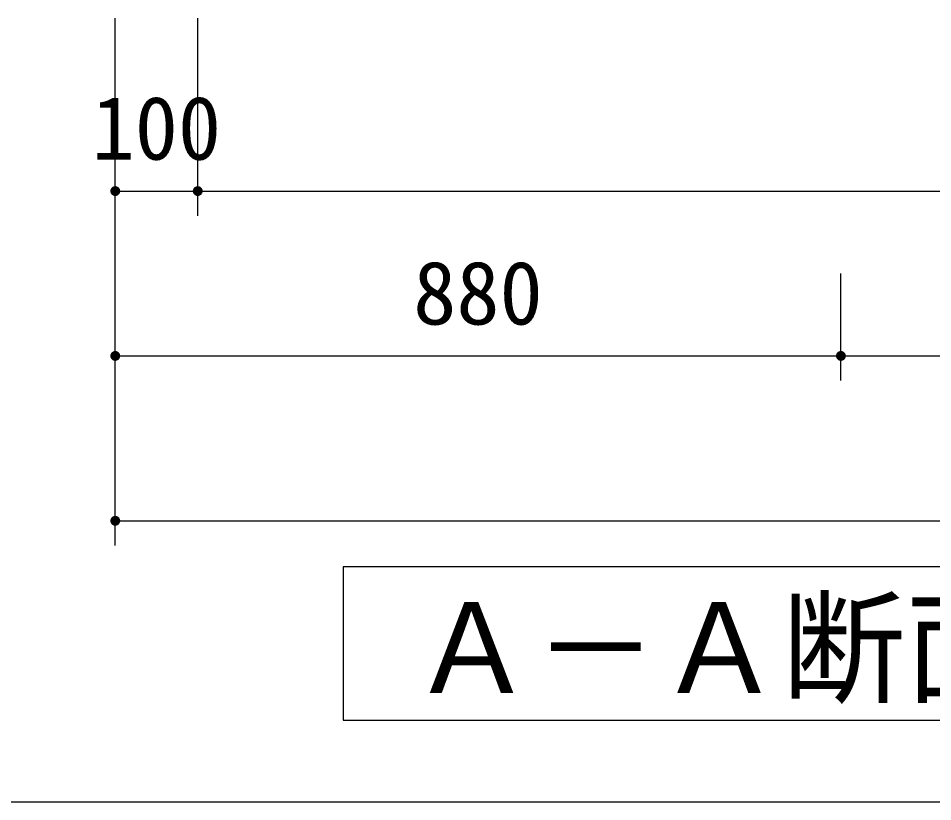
# Model space of a CAD drawing. Units: millimetres, scale not verified. Extents: x -8910 to 8910, y -6308 to 6308.
# Drawn here: x -6081 to -4972, y -5056 to -4106 of the extents above; entities that cross this region are included whole.
import ezdxf
from ezdxf.enums import TextEntityAlignment as Align

# ---------------------------------------------------------------- set-up
doc = ezdxf.new("R2010")
doc.units = ezdxf.units.MM
doc.header["$LTSCALE"] = 30
for name, color, linetype, lineweight in [('0-1_機器', 2, 'Continuous', 25), ('0-9_製作', 5, 'Continuous', 25), ('1-1_Axis_waku', 7, 'Continuous', 25)]:
    doc.layers.add(name, color=color, linetype=linetype, lineweight=lineweight)
doc.styles.add('ＭＳ ゴシック', font='')
doc.styles.get('ＭＳ ゴシック').set_extended_font_data('MS Gothic')

msp = doc.modelspace()

# ---------------------------------------------------------------- linework, layer by layer
at = {"layer": '0-1_機器'}
for p, q in [((-5962.99, -4315.69), (-5862.99, -4315.69)), ((-5862.99, -4315.69), (-3462.99, -4315.69)), ((-5962.99, -4515.69), (-5082.99, -4515.69)), ((-5082.99, -4515.69), (-4353, -4515.69)), ((-5962.99, -4715.69), (-3362.99, -4715.69))]:
    msp.add_line(p, q, dxfattribs=at)
at = {"layer": '0-1_機器', "color": 3}
msp.add_lwpolyline([(-3657.12, -4957.71), (-3657.12, -4771.4), (-5686.44, -4771.4), (-5686.44, -4957.71)], close=True, dxfattribs=at)
at = {"layer": '0-9_製作', "color": 2}
for p, q in [((-5962.99, -4345.69), (-5962.99, -4106.08)), ((-5862.99, -4345.69), (-5862.99, -4106.08)), ((-5962.99, -4545.69), (-5962.99, -4315.69)), ((-5082.99, -4545.69), (-5082.99, -4415.69)), ((-5962.99, -4745.69), (-5962.99, -4515.69))]:
    msp.add_line(p, q, dxfattribs=at)
at = {"layer": '0-9_製作'}
for points in [[(-5968.42, -4313.13), (-5962.99, -4315.69), (-5968.7, -4313.84)], [(-5968.06, -4312.47), (-5962.99, -4315.69), (-5968.42, -4313.13)], [(-5967.62, -4311.86), (-5962.99, -4315.69), (-5968.06, -4312.47)], [(-5967.1, -4311.32), (-5962.99, -4315.69), (-5967.62, -4311.86)], [(-5966.52, -4310.84), (-5962.99, -4315.69), (-5967.1, -4311.32)], [(-5965.88, -4310.43), (-5962.99, -4315.69), (-5966.52, -4310.84)], [(-5965.88, -4310.43), (-5962.99, -4309.69), (-5962.99, -4315.69)], [(-5965.2, -4310.11), (-5962.99, -4309.69), (-5965.88, -4310.43)], [(-5964.49, -4309.88), (-5962.99, -4309.69), (-5965.2, -4310.11)], [(-5963.75, -4309.74), (-5962.99, -4309.69), (-5964.49, -4309.88)], [(-5962.99, -4309.69), (-5956.99, -4315.69), (-5962.99, -4315.69)], [(-5962.62, -4309.7), (-5956.99, -4315.69), (-5962.99, -4309.69)], [(-5961.87, -4309.8), (-5956.99, -4315.69), (-5962.62, -4309.7)], [(-5961.14, -4309.98), (-5956.99, -4315.69), (-5961.87, -4309.8)], [(-5960.44, -4310.26), (-5956.99, -4315.69), (-5961.14, -4309.98)], [(-5960.44, -4310.26), (-5957.04, -4314.94), (-5956.99, -4315.69)], [(-5959.78, -4310.62), (-5957.04, -4314.94), (-5960.44, -4310.26)], [(-5959.78, -4310.62), (-5957.18, -4314.2), (-5957.04, -4314.94)], [(-5959.17, -4311.07), (-5957.18, -4314.2), (-5959.78, -4310.62)], [(-5959.17, -4311.07), (-5957.41, -4313.48), (-5957.18, -4314.2)], [(-5958.62, -4311.58), (-5957.41, -4313.48), (-5959.17, -4311.07)], [(-5958.62, -4311.58), (-5957.74, -4312.8), (-5957.41, -4313.48)], [(-5958.14, -4312.16), (-5957.74, -4312.8), (-5958.62, -4311.58)], [(-5868.42, -4313.13), (-5862.99, -4315.69), (-5868.7, -4313.84)], [(-5868.06, -4312.47), (-5862.99, -4315.69), (-5868.42, -4313.13)], [(-5867.62, -4311.86), (-5862.99, -4315.69), (-5868.06, -4312.47)], [(-5867.1, -4311.32), (-5862.99, -4315.69), (-5867.62, -4311.86)], [(-5866.52, -4310.84), (-5862.99, -4315.69), (-5867.1, -4311.32)], [(-5866.52, -4310.84), (-5862.99, -4309.69), (-5862.99, -4315.69)], [(-5865.88, -4310.43), (-5862.99, -4309.69), (-5866.52, -4310.84)], [(-5865.2, -4310.11), (-5862.99, -4309.69), (-5865.88, -4310.43)], [(-5864.49, -4309.88), (-5862.99, -4309.69), (-5865.2, -4310.11)], [(-5863.75, -4309.74), (-5862.99, -4309.69), (-5864.49, -4309.88)], [(-5862.99, -4309.69), (-5856.99, -4315.69), (-5862.99, -4315.69)], [(-5862.62, -4309.7), (-5856.99, -4315.69), (-5862.99, -4309.69)], [(-5861.87, -4309.8), (-5856.99, -4315.69), (-5862.62, -4309.7)], [(-5861.14, -4309.98), (-5856.99, -4315.69), (-5861.87, -4309.8)], [(-5861.14, -4309.98), (-5857.04, -4314.94), (-5856.99, -4315.69)], [(-5860.44, -4310.26), (-5857.04, -4314.94), (-5861.14, -4309.98)], [(-5860.44, -4310.26), (-5857.18, -4314.2), (-5857.04, -4314.94)], [(-5859.78, -4310.62), (-5857.18, -4314.2), (-5860.44, -4310.26)], [(-5859.78, -4310.62), (-5857.41, -4313.48), (-5857.18, -4314.2)], [(-5859.17, -4311.07), (-5857.41, -4313.48), (-5859.78, -4310.62)], [(-5859.17, -4311.07), (-5857.74, -4312.8), (-5857.41, -4313.48)], [(-5858.62, -4311.58), (-5857.74, -4312.8), (-5859.17, -4311.07)], [(-5858.62, -4311.58), (-5858.14, -4312.16), (-5857.74, -4312.8)], [(-5968.98, -4315.31), (-5962.99, -4315.69), (-5968.99, -4315.69)], [(-5968.99, -4315.69), (-5965.55, -4321.12), (-5968.95, -4316.44)], [(-5968.99, -4315.69), (-5964.85, -4321.4), (-5965.55, -4321.12)], [(-5962.99, -4315.69), (-5964.85, -4321.4), (-5968.99, -4315.69)], [(-5968.89, -4314.57), (-5962.99, -4315.69), (-5968.98, -4315.31)], [(-5968.95, -4316.44), (-5966.21, -4320.76), (-5968.8, -4317.18)], [(-5968.95, -4316.44), (-5965.55, -4321.12), (-5966.21, -4320.76)], [(-5968.7, -4313.84), (-5962.99, -4315.69), (-5968.89, -4314.57)], [(-5968.8, -4317.18), (-5966.82, -4320.31), (-5968.57, -4317.9)], [(-5968.8, -4317.18), (-5966.21, -4320.76), (-5966.82, -4320.31)], [(-5968.57, -4317.9), (-5967.37, -4319.8), (-5968.25, -4318.58)], [(-5968.57, -4317.9), (-5966.82, -4320.31), (-5967.37, -4319.8)], [(-5968.25, -4318.58), (-5967.37, -4319.8), (-5967.85, -4319.22)], [(-5962.99, -4315.69), (-5964.12, -4321.58), (-5964.85, -4321.4)], [(-5962.99, -4315.69), (-5963.37, -4321.68), (-5964.12, -4321.58)], [(-5962.99, -4315.69), (-5962.99, -4321.69), (-5963.37, -4321.68)], [(-5962.99, -4315.69), (-5962.24, -4321.64), (-5962.99, -4321.69)], [(-5962.99, -4315.69), (-5961.5, -4321.5), (-5962.24, -4321.64)], [(-5962.99, -4315.69), (-5960.78, -4321.27), (-5961.5, -4321.5)], [(-5962.99, -4315.69), (-5960.1, -4320.95), (-5960.78, -4321.27)], [(-5962.99, -4315.69), (-5959.47, -4320.54), (-5960.1, -4320.95)], [(-5956.99, -4315.69), (-5959.47, -4320.54), (-5962.99, -4315.69)], [(-5956.99, -4315.69), (-5958.89, -4320.06), (-5959.47, -4320.54)], [(-5956.99, -4315.69), (-5958.37, -4319.51), (-5958.89, -4320.06)], [(-5956.99, -4315.69), (-5957.93, -4318.9), (-5958.37, -4319.51)], [(-5956.99, -4315.69), (-5957.56, -4318.24), (-5957.93, -4318.9)], [(-5956.99, -4315.69), (-5957.29, -4317.54), (-5957.56, -4318.24)], [(-5956.99, -4315.69), (-5957.1, -4316.81), (-5957.29, -4317.54)], [(-5956.99, -4315.69), (-5957.01, -4316.07), (-5957.1, -4316.81)], [(-5868.98, -4315.31), (-5862.99, -4315.69), (-5868.99, -4315.69)], [(-5868.99, -4315.69), (-5864.85, -4321.4), (-5868.95, -4316.44)], [(-5868.99, -4315.69), (-5864.12, -4321.58), (-5864.85, -4321.4)], [(-5862.99, -4315.69), (-5864.12, -4321.58), (-5868.99, -4315.69)], [(-5868.89, -4314.57), (-5862.99, -4315.69), (-5868.98, -4315.31)], [(-5868.95, -4316.44), (-5865.55, -4321.12), (-5868.8, -4317.18)], [(-5868.95, -4316.44), (-5864.85, -4321.4), (-5865.55, -4321.12)], [(-5868.7, -4313.84), (-5862.99, -4315.69), (-5868.89, -4314.57)], [(-5868.8, -4317.18), (-5866.21, -4320.76), (-5868.57, -4317.9)], [(-5868.8, -4317.18), (-5865.55, -4321.12), (-5866.21, -4320.76)], [(-5868.57, -4317.9), (-5866.82, -4320.31), (-5868.25, -4318.58)], [(-5868.57, -4317.9), (-5866.21, -4320.76), (-5866.82, -4320.31)], [(-5868.25, -4318.58), (-5867.37, -4319.8), (-5867.85, -4319.22)], [(-5868.25, -4318.58), (-5866.82, -4320.31), (-5867.37, -4319.8)], [(-5862.99, -4315.69), (-5863.37, -4321.68), (-5864.12, -4321.58)], [(-5862.99, -4315.69), (-5862.99, -4321.69), (-5863.37, -4321.68)], [(-5862.99, -4315.69), (-5862.24, -4321.64), (-5862.99, -4321.69)], [(-5862.99, -4315.69), (-5861.5, -4321.5), (-5862.24, -4321.64)], [(-5862.99, -4315.69), (-5860.78, -4321.27), (-5861.5, -4321.5)], [(-5862.99, -4315.69), (-5860.1, -4320.95), (-5860.78, -4321.27)], [(-5862.99, -4315.69), (-5859.47, -4320.54), (-5860.1, -4320.95)], [(-5862.99, -4315.69), (-5858.89, -4320.06), (-5859.47, -4320.54)], [(-5856.99, -4315.69), (-5858.89, -4320.06), (-5862.99, -4315.69)], [(-5856.99, -4315.69), (-5858.37, -4319.51), (-5858.89, -4320.06)], [(-5856.99, -4315.69), (-5857.93, -4318.9), (-5858.37, -4319.51)], [(-5856.99, -4315.69), (-5857.56, -4318.24), (-5857.93, -4318.9)], [(-5856.99, -4315.69), (-5857.29, -4317.54), (-5857.56, -4318.24)], [(-5856.99, -4315.69), (-5857.1, -4316.81), (-5857.29, -4317.54)], [(-5856.99, -4315.69), (-5857.01, -4316.07), (-5857.1, -4316.81)], [(-5968.42, -4513.13), (-5962.99, -4515.69), (-5968.7, -4513.84)], [(-5968.06, -4512.47), (-5962.99, -4515.69), (-5968.42, -4513.13)], [(-5967.62, -4511.86), (-5962.99, -4515.69), (-5968.06, -4512.47)], [(-5967.1, -4511.32), (-5962.99, -4515.69), (-5967.62, -4511.86)], [(-5966.52, -4510.84), (-5962.99, -4515.69), (-5967.1, -4511.32)], [(-5966.52, -4510.84), (-5962.99, -4509.69), (-5962.99, -4515.69)], [(-5965.88, -4510.43), (-5962.99, -4509.69), (-5966.52, -4510.84)], [(-5965.2, -4510.11), (-5962.99, -4509.69), (-5965.88, -4510.43)], [(-5964.49, -4509.88), (-5962.99, -4509.69), (-5965.2, -4510.11)], [(-5963.75, -4509.74), (-5962.99, -4509.69), (-5964.49, -4509.88)], [(-5962.99, -4509.69), (-5956.99, -4515.69), (-5962.99, -4515.69)], [(-5962.62, -4509.7), (-5956.99, -4515.69), (-5962.99, -4509.69)], [(-5961.87, -4509.8), (-5956.99, -4515.69), (-5962.62, -4509.7)], [(-5961.14, -4509.98), (-5956.99, -4515.69), (-5961.87, -4509.8)], [(-5961.14, -4509.98), (-5957.04, -4514.94), (-5956.99, -4515.69)], [(-5960.44, -4510.26), (-5957.04, -4514.94), (-5961.14, -4509.98)], [(-5960.44, -4510.26), (-5957.18, -4514.2), (-5957.04, -4514.94)], [(-5959.78, -4510.62), (-5957.18, -4514.2), (-5960.44, -4510.26)], [(-5959.78, -4510.62), (-5957.41, -4513.48), (-5957.18, -4514.2)], [(-5959.17, -4511.07), (-5957.41, -4513.48), (-5959.78, -4510.62)], [(-5959.17, -4511.07), (-5957.74, -4512.8), (-5957.41, -4513.48)], [(-5958.62, -4511.58), (-5957.74, -4512.8), (-5959.17, -4511.07)], [(-5958.62, -4511.58), (-5958.14, -4512.16), (-5957.74, -4512.8)], [(-5088.42, -4513.13), (-5082.99, -4515.69), (-5088.7, -4513.84)], [(-5088.06, -4512.47), (-5082.99, -4515.69), (-5088.42, -4513.13)], [(-5087.62, -4511.86), (-5082.99, -4515.69), (-5088.06, -4512.47)], [(-5087.1, -4511.32), (-5082.99, -4515.69), (-5087.62, -4511.86)], [(-5086.52, -4510.84), (-5082.99, -4515.69), (-5087.1, -4511.32)], [(-5086.52, -4510.84), (-5082.99, -4509.69), (-5082.99, -4515.69)], [(-5085.88, -4510.43), (-5082.99, -4509.69), (-5086.52, -4510.84)], [(-5085.2, -4510.11), (-5082.99, -4509.69), (-5085.88, -4510.43)], [(-5084.49, -4509.88), (-5082.99, -4509.69), (-5085.2, -4510.11)], [(-5083.75, -4509.74), (-5082.99, -4509.69), (-5084.49, -4509.88)], [(-5082.99, -4509.69), (-5076.99, -4515.69), (-5082.99, -4515.69)], [(-5082.62, -4509.7), (-5076.99, -4515.69), (-5082.99, -4509.69)], [(-5081.87, -4509.8), (-5076.99, -4515.69), (-5082.62, -4509.7)], [(-5081.87, -4509.8), (-5077.04, -4514.94), (-5076.99, -4515.69)], [(-5081.14, -4509.98), (-5077.04, -4514.94), (-5081.87, -4509.8)], [(-5081.14, -4509.98), (-5077.18, -4514.2), (-5077.04, -4514.94)], [(-5080.44, -4510.26), (-5077.18, -4514.2), (-5081.14, -4509.98)], [(-5080.44, -4510.26), (-5077.42, -4513.48), (-5077.18, -4514.2)], [(-5079.78, -4510.62), (-5077.42, -4513.48), (-5080.44, -4510.26)], [(-5079.78, -4510.62), (-5077.74, -4512.8), (-5077.42, -4513.48)], [(-5079.17, -4511.07), (-5077.74, -4512.8), (-5079.78, -4510.62)], [(-5079.17, -4511.07), (-5078.14, -4512.16), (-5077.74, -4512.8)], [(-5078.62, -4511.58), (-5078.14, -4512.16), (-5079.17, -4511.07)], [(-5968.98, -4515.31), (-5962.99, -4515.69), (-5968.99, -4515.69)], [(-5968.99, -4515.69), (-5964.85, -4521.4), (-5968.95, -4516.44)], [(-5968.99, -4515.69), (-5964.12, -4521.58), (-5964.85, -4521.4)], [(-5962.99, -4515.69), (-5964.12, -4521.58), (-5968.99, -4515.69)], [(-5968.89, -4514.57), (-5962.99, -4515.69), (-5968.98, -4515.31)], [(-5968.95, -4516.44), (-5965.55, -4521.12), (-5968.8, -4517.18)], [(-5968.95, -4516.44), (-5964.85, -4521.4), (-5965.55, -4521.12)], [(-5968.7, -4513.84), (-5962.99, -4515.69), (-5968.89, -4514.57)], [(-5968.8, -4517.18), (-5966.21, -4520.76), (-5968.57, -4517.9)], [(-5968.8, -4517.18), (-5965.55, -4521.12), (-5966.21, -4520.76)], [(-5968.57, -4517.9), (-5966.82, -4520.31), (-5968.25, -4518.58)], [(-5968.57, -4517.9), (-5966.21, -4520.76), (-5966.82, -4520.31)], [(-5968.25, -4518.58), (-5967.37, -4519.8), (-5967.85, -4519.22)], [(-5968.25, -4518.58), (-5966.82, -4520.31), (-5967.37, -4519.8)], [(-5962.99, -4515.69), (-5963.37, -4521.68), (-5964.12, -4521.58)], [(-5962.99, -4515.69), (-5962.99, -4521.69), (-5963.37, -4521.68)], [(-5962.99, -4515.69), (-5962.24, -4521.64), (-5962.99, -4521.69)], [(-5962.99, -4515.69), (-5961.5, -4521.5), (-5962.24, -4521.64)], [(-5962.99, -4515.69), (-5960.78, -4521.27), (-5961.5, -4521.5)], [(-5962.99, -4515.69), (-5960.1, -4520.95), (-5960.78, -4521.27)], [(-5962.99, -4515.69), (-5959.47, -4520.54), (-5960.1, -4520.95)], [(-5962.99, -4515.69), (-5958.89, -4520.06), (-5959.47, -4520.54)], [(-5956.99, -4515.69), (-5958.89, -4520.06), (-5962.99, -4515.69)], [(-5956.99, -4515.69), (-5958.37, -4519.51), (-5958.89, -4520.06)], [(-5956.99, -4515.69), (-5957.93, -4518.9), (-5958.37, -4519.51)], [(-5956.99, -4515.69), (-5957.56, -4518.24), (-5957.93, -4518.9)], [(-5956.99, -4515.69), (-5957.29, -4517.54), (-5957.56, -4518.24)], [(-5956.99, -4515.69), (-5957.1, -4516.81), (-5957.29, -4517.54)], [(-5956.99, -4515.69), (-5957.01, -4516.07), (-5957.1, -4516.81)], [(-5088.98, -4515.31), (-5082.99, -4515.69), (-5088.99, -4515.69)], [(-5088.99, -4515.69), (-5084.12, -4521.58), (-5088.95, -4516.44)], [(-5088.99, -4515.69), (-5083.37, -4521.68), (-5084.12, -4521.58)], [(-5082.99, -4515.69), (-5083.37, -4521.68), (-5088.99, -4515.69)], [(-5088.89, -4514.57), (-5082.99, -4515.69), (-5088.98, -4515.31)], [(-5088.95, -4516.44), (-5084.85, -4521.4), (-5088.81, -4517.18)], [(-5088.95, -4516.44), (-5084.12, -4521.58), (-5084.85, -4521.4)], [(-5088.7, -4513.84), (-5082.99, -4515.69), (-5088.89, -4514.57)], [(-5088.81, -4517.18), (-5085.55, -4521.12), (-5088.57, -4517.9)], [(-5088.81, -4517.18), (-5084.85, -4521.4), (-5085.55, -4521.12)], [(-5088.57, -4517.9), (-5086.21, -4520.76), (-5088.25, -4518.58)], [(-5088.57, -4517.9), (-5085.55, -4521.12), (-5086.21, -4520.76)], [(-5088.25, -4518.58), (-5086.82, -4520.31), (-5087.85, -4519.22)], [(-5088.25, -4518.58), (-5086.21, -4520.76), (-5086.82, -4520.31)], [(-5087.85, -4519.22), (-5086.82, -4520.31), (-5087.37, -4519.8)], [(-5082.99, -4515.69), (-5082.99, -4521.69), (-5083.37, -4521.68)], [(-5082.99, -4515.69), (-5082.24, -4521.64), (-5082.99, -4521.69)], [(-5082.99, -4515.69), (-5081.5, -4521.5), (-5082.24, -4521.64)], [(-5082.99, -4515.69), (-5080.79, -4521.27), (-5081.5, -4521.5)], [(-5082.99, -4515.69), (-5080.1, -4520.95), (-5080.79, -4521.27)], [(-5082.99, -4515.69), (-5079.47, -4520.54), (-5080.1, -4520.95)], [(-5082.99, -4515.69), (-5078.89, -4520.06), (-5079.47, -4520.54)], [(-5076.99, -4515.69), (-5078.89, -4520.06), (-5082.99, -4515.69)], [(-5076.99, -4515.69), (-5078.37, -4519.51), (-5078.89, -4520.06)], [(-5076.99, -4515.69), (-5077.93, -4518.9), (-5078.37, -4519.51)], [(-5076.99, -4515.69), (-5077.57, -4518.24), (-5077.93, -4518.9)], [(-5076.99, -4515.69), (-5077.29, -4517.54), (-5077.57, -4518.24)], [(-5076.99, -4515.69), (-5077.1, -4516.81), (-5077.29, -4517.54)], [(-5076.99, -4515.69), (-5077.01, -4516.07), (-5077.1, -4516.81)], [(-5968.06, -4712.47), (-5962.99, -4715.69), (-5968.42, -4713.13)], [(-5967.62, -4711.86), (-5962.99, -4715.69), (-5968.06, -4712.47)], [(-5967.1, -4711.32), (-5962.99, -4715.69), (-5967.62, -4711.86)], [(-5966.52, -4710.84), (-5962.99, -4715.69), (-5967.1, -4711.32)], [(-5966.52, -4710.84), (-5962.99, -4709.69), (-5962.99, -4715.69)], [(-5965.88, -4710.43), (-5962.99, -4709.69), (-5966.52, -4710.84)], [(-5965.2, -4710.11), (-5962.99, -4709.69), (-5965.88, -4710.43)], [(-5964.49, -4709.88), (-5962.99, -4709.69), (-5965.2, -4710.11)], [(-5963.75, -4709.74), (-5962.99, -4709.69), (-5964.49, -4709.88)], [(-5962.99, -4709.69), (-5956.99, -4715.69), (-5962.99, -4715.69)], [(-5962.62, -4709.7), (-5956.99, -4715.69), (-5962.99, -4709.69)], [(-5961.87, -4709.8), (-5956.99, -4715.69), (-5962.62, -4709.7)], [(-5961.14, -4709.98), (-5956.99, -4715.69), (-5961.87, -4709.8)], [(-5961.14, -4709.98), (-5957.04, -4714.94), (-5956.99, -4715.69)], [(-5960.44, -4710.26), (-5957.04, -4714.94), (-5961.14, -4709.98)], [(-5960.44, -4710.26), (-5957.18, -4714.2), (-5957.04, -4714.94)], [(-5959.78, -4710.62), (-5957.18, -4714.2), (-5960.44, -4710.26)], [(-5959.78, -4710.62), (-5957.41, -4713.48), (-5957.18, -4714.2)], [(-5959.17, -4711.07), (-5957.41, -4713.48), (-5959.78, -4710.62)], [(-5959.17, -4711.07), (-5957.74, -4712.8), (-5957.41, -4713.48)], [(-5958.62, -4711.58), (-5957.74, -4712.8), (-5959.17, -4711.07)], [(-5958.62, -4711.58), (-5958.14, -4712.16), (-5957.74, -4712.8)], [(-5968.98, -4715.31), (-5962.99, -4715.69), (-5968.99, -4715.69)], [(-5968.99, -4715.69), (-5964.85, -4721.4), (-5968.95, -4716.44)], [(-5968.99, -4715.69), (-5964.12, -4721.58), (-5964.85, -4721.4)], [(-5962.99, -4715.69), (-5964.12, -4721.58), (-5968.99, -4715.69)], [(-5968.89, -4714.57), (-5962.99, -4715.69), (-5968.98, -4715.31)], [(-5968.95, -4716.44), (-5965.55, -4721.12), (-5968.8, -4717.18)], [(-5968.95, -4716.44), (-5964.85, -4721.4), (-5965.55, -4721.12)], [(-5968.7, -4713.84), (-5962.99, -4715.69), (-5968.89, -4714.57)], [(-5968.8, -4717.18), (-5966.21, -4720.76), (-5968.57, -4717.9)], [(-5968.8, -4717.18), (-5965.55, -4721.12), (-5966.21, -4720.76)], [(-5968.42, -4713.13), (-5962.99, -4715.69), (-5968.7, -4713.84)], [(-5968.57, -4717.9), (-5966.82, -4720.31), (-5968.25, -4718.58)], [(-5968.57, -4717.9), (-5966.21, -4720.76), (-5966.82, -4720.31)], [(-5968.25, -4718.58), (-5967.37, -4719.8), (-5967.85, -4719.22)], [(-5968.25, -4718.58), (-5966.82, -4720.31), (-5967.37, -4719.8)], [(-5962.99, -4715.69), (-5963.37, -4721.68), (-5964.12, -4721.58)], [(-5962.99, -4715.69), (-5962.99, -4721.69), (-5963.37, -4721.68)], [(-5962.99, -4715.69), (-5962.24, -4721.64), (-5962.99, -4721.69)], [(-5962.99, -4715.69), (-5961.5, -4721.5), (-5962.24, -4721.64)], [(-5962.99, -4715.69), (-5960.78, -4721.27), (-5961.5, -4721.5)], [(-5962.99, -4715.69), (-5960.1, -4720.95), (-5960.78, -4721.27)], [(-5962.99, -4715.69), (-5959.47, -4720.54), (-5960.1, -4720.95)], [(-5962.99, -4715.69), (-5958.89, -4720.06), (-5959.47, -4720.54)], [(-5956.99, -4715.69), (-5958.89, -4720.06), (-5962.99, -4715.69)], [(-5956.99, -4715.69), (-5958.37, -4719.51), (-5958.89, -4720.06)], [(-5956.99, -4715.69), (-5957.93, -4718.9), (-5958.37, -4719.51)], [(-5956.99, -4715.69), (-5957.56, -4718.24), (-5957.93, -4718.9)], [(-5956.99, -4715.69), (-5957.29, -4717.54), (-5957.56, -4718.24)], [(-5956.99, -4715.69), (-5957.1, -4716.81), (-5957.29, -4717.54)], [(-5956.99, -4715.69), (-5957.01, -4716.07), (-5957.1, -4716.81)]]:
    msp.add_solid(points, dxfattribs=at)
at = {"layer": '1-1_Axis_waku'}
msp.add_line((-7770, -5056.5), (8400, -5056.5), dxfattribs=at)

# ---------------------------------------------------------------- texts
at = {"layer": '0-1_機器', "color": 4, "style": 'ＭＳ ゴシック'}
for s, height, p in [('100', 76.98, (-5991.74, -4300.69)), ('880', 76.98, (-5601.74, -4500.69)), ('Ａ－Ａ断面図', 110, (-5605.2, -4957.68))]:
    msp.add_text(s, height=height, dxfattribs=at).set_placement(p, align=Align.BOTTOM_LEFT)

doc.saveas('drawing.dxf')
